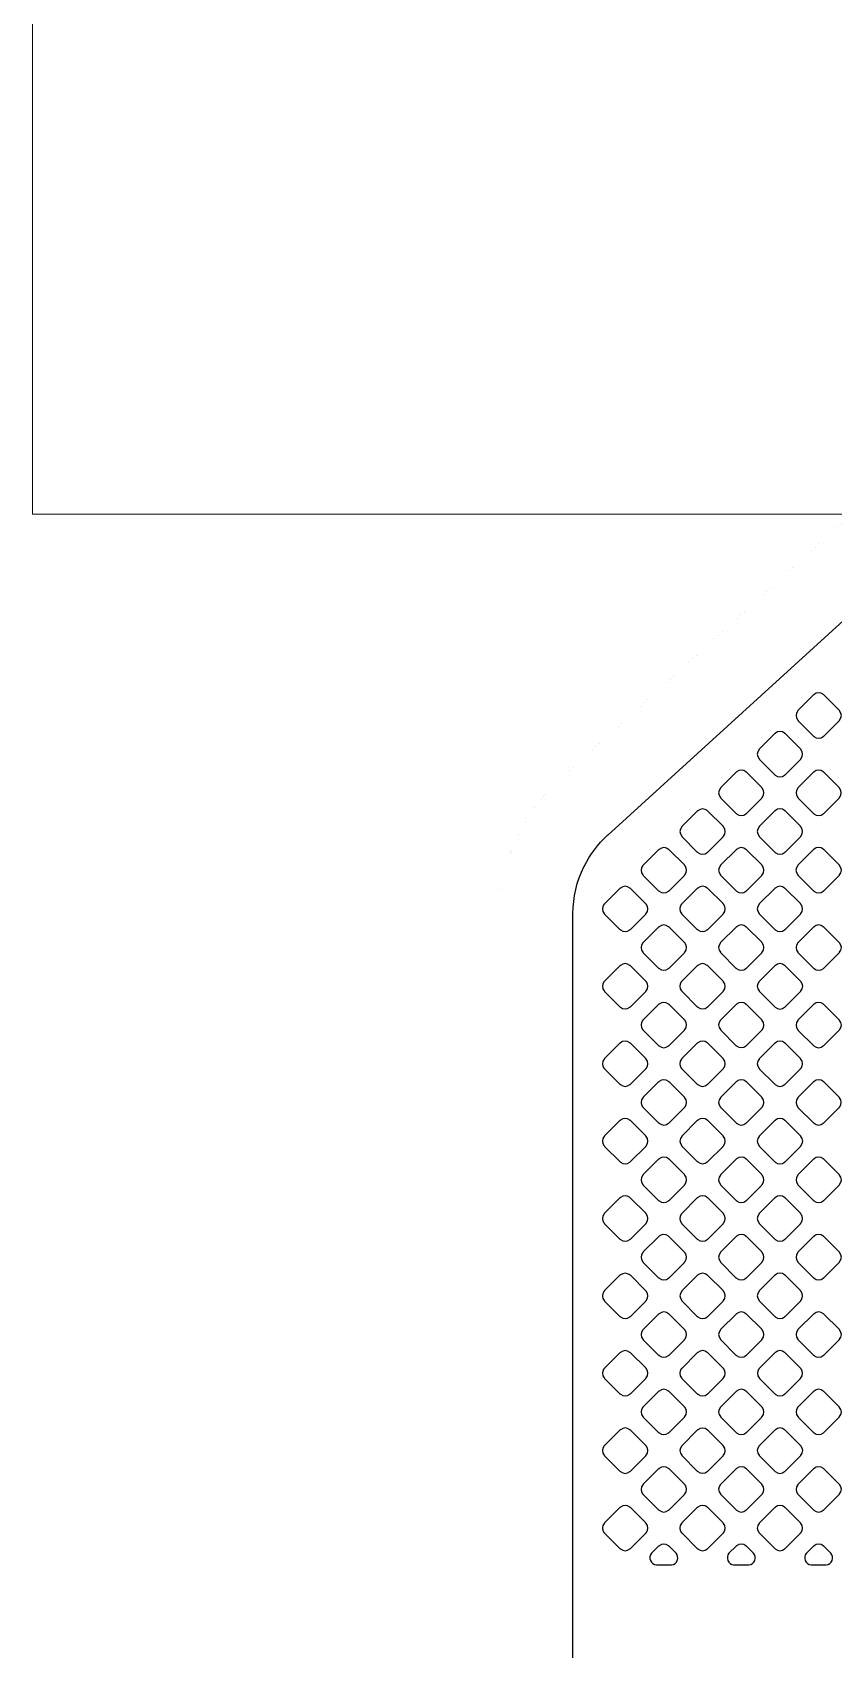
# Model space of a CAD drawing. Extents: x 3811 to 4077, y -444 to -307.
# Drawn here: x 3952.636 to 3954.866, y -390.507 to -386.003 of the extents above; entities that cross this region are included whole.
import ezdxf

# ---------------------------------------------------------------- set-up
doc = ezdxf.new("R2010")
doc.units = 0
doc.layers.add('gbr-dxf', color=7, linetype='Continuous')
doc.layers.add('gbr-outline-dxf', color=2, linetype='Continuous')
doc.layers.add('備註', color=1, linetype='Continuous', lineweight=9)

msp = doc.modelspace()

# ---------------------------------------------------------------- linework, layer by layer
at = {"layer": 'gbr-dxf', "linetype": 'Continuous'}
msp.add_lwpolyline([(3954.1407, -390.586), (3954.1407, -390.3967, -0.022988), (3954.1407, -390.3945), (3954.1407, -389.9666, -0.03889), (3954.1407, -389.9627), (3954.1407, -389.5346, -0.022988), (3954.1407, -389.5324), (3954.1407, -389.1045, -0.03889), (3954.1407, -389.1006), (3954.1407, -389.08, -0.031973), (3954.1407, -389.0768), (3954.1407, -388.4588, -0.020901), (3954.1407, -388.4568, -0.11449), (3954.1712, -388.3263, -0.011623), (3954.1716, -388.3255, -0.092507), (3954.2371, -388.2387), (3954.2374, -388.2384), (3954.9979, -387.5457), (3954.9982, -387.5455), (3959.911, -383.0713)], format="xyb", dxfattribs=at)
for points in [[(3954.7666, -387.9181, -0.103917), (3954.7677, -387.9199), (3954.8101, -387.9624, -0.092072), (3954.8117, -387.9633, 0.379308), (3954.8376, -387.9633, -0.095968), (3954.8393, -387.9624), (3954.882, -387.9197, -0.096328), (3954.883, -387.918, 0.379), (3954.883, -387.8921, -0.100402), (3954.882, -387.8904), (3954.8395, -387.8479, -0.096726), (3954.8378, -387.8469, 0.37947), (3954.8119, -387.8469, -0.096625), (3954.8102, -387.8479), (3954.7676, -387.8905, -0.096111), (3954.7666, -387.8921, 0.379682)], [(3954.6589, -388.0258, -0.107999), (3954.66, -388.0277), (3954.7024, -388.0701, -0.095585), (3954.704, -388.071, 0.378952), (3954.7299, -388.071, -0.09601), (3954.7316, -388.0701), (3954.7742, -388.0275, -0.096328), (3954.7752, -388.0258, 0.379), (3954.7752, -387.9999, -0.096507), (3954.7742, -387.9983), (3954.7316, -387.9556, -0.092624), (3954.73, -387.9547, 0.379117), (3954.7041, -387.9547, -0.096117), (3954.7024, -387.9557), (3954.6599, -387.9982, -0.096111), (3954.6589, -387.9998, 0.379682)], [(3954.5511, -388.1336, -0.091954), (3954.552, -388.1352), (3954.5946, -388.1778, -0.096332), (3954.5963, -388.1788, 0.37981), (3954.6222, -388.1788, -0.096625), (3954.6239, -388.1778), (3954.6664, -388.1352, -0.096111), (3954.6674, -388.1336, 0.379859), (3954.6674, -388.1076, -0.096458), (3954.6664, -388.1059), (3954.6239, -388.0634, -0.092289), (3954.6223, -388.0624, 0.379731), (3954.5963, -388.0624, -0.096625), (3954.5947, -388.0634), (3954.5521, -388.106, -0.096111), (3954.5511, -388.1077, 0.379682)], [(3954.7666, -388.1075, 0.379201), (3954.7666, -388.1335, -0.107999), (3954.7677, -388.1354), (3954.8101, -388.1777, -0.096128), (3954.8117, -388.1787, 0.379451), (3954.8377, -388.1787, -0.096259), (3954.8393, -388.1777), (3954.8819, -388.1352, -0.096539), (3954.8829, -388.1335, 0.379249), (3954.8828, -388.1076, -0.096458), (3954.8819, -388.1059), (3954.8393, -388.0634, -0.092623), (3954.8377, -388.0624, 0.3795), (3954.8118, -388.0624, -0.096259), (3954.8101, -388.0634), (3954.7676, -388.1059, -0.096539)], [(3954.4434, -388.2413, -0.096157), (3954.4444, -388.243), (3954.4869, -388.2855, -0.099849), (3954.4886, -388.2865, 0.379201), (3954.5145, -388.2865, -0.096458), (3954.5162, -388.2855), (3954.5586, -388.243, -0.096627), (3954.5596, -388.2414, 0.379357), (3954.5596, -388.2154, -0.108396), (3954.5586, -388.2136), (3954.5163, -388.1713, -0.104407), (3954.5145, -388.1702, 0.37947), (3954.4885, -388.1703, -0.096625), (3954.4869, -388.1712), (3954.4444, -388.2137, -0.096111), (3954.4434, -388.2154, 0.379451)], [(3954.6588, -388.2413, -0.096265), (3954.6598, -388.2429), (3954.7025, -388.2857, -0.083168), (3954.7039, -388.2866, 0.378731), (3954.7298, -388.2866, -0.09601), (3954.7315, -388.2856), (3954.7742, -388.2429, -0.096328), (3954.7752, -388.2412, 0.37947), (3954.7751, -388.2153, -0.092636), (3954.7742, -388.2137), (3954.7315, -388.171, -0.088207), (3954.73, -388.1701, 0.379731), (3954.7041, -388.1701, -0.096625), (3954.7024, -388.1711), (3954.6598, -388.2137, -0.096111), (3954.6588, -388.2153, 0.379451)], [(3954.3355, -388.3232, 0.379422), (3954.3355, -388.3492, -0.095956), (3954.3365, -388.3508), (3954.379, -388.3933, -0.10046), (3954.3807, -388.3943, 0.379308), (3954.4067, -388.3943, -0.095968), (3954.4083, -388.3934), (3954.451, -388.3506, -0.096328), (3954.452, -388.349, 0.37947), (3954.452, -388.323, -0.092523), (3954.451, -388.3215), (3954.4086, -388.279, -0.10442), (3954.4068, -388.278, 0.379357), (3954.3808, -388.278, -0.09601), (3954.3792, -388.2789), (3954.3365, -388.3216, -0.096227)], [(3954.5511, -388.3231, 0.37889), (3954.5511, -388.349, -0.096265), (3954.5521, -388.3507), (3954.5946, -388.3932, -0.100073), (3954.5963, -388.3942, 0.379201), (3954.6222, -388.3942, -0.096625), (3954.6239, -388.3932), (3954.6663, -388.3507, -0.096111), (3954.6673, -388.3491, 0.379859), (3954.6673, -388.3231, -0.108195), (3954.6662, -388.3212), (3954.624, -388.279, -0.10442), (3954.6222, -388.278, 0.3795), (3954.5962, -388.2779, -0.096259), (3954.5946, -388.2789), (3954.552, -388.3215, -0.095895)], [(3954.7665, -388.349, -0.095866), (3954.7675, -388.3506), (3954.8103, -388.3935, -0.083291), (3954.8117, -388.3944, 0.379422), (3954.8377, -388.3944, -0.095956), (3954.8393, -388.3934), (3954.882, -388.3507, -0.096111), (3954.883, -388.3491, 0.379859), (3954.883, -388.3231, -0.09253), (3954.882, -388.3215), (3954.8392, -388.2787, -0.088334), (3954.8377, -388.2778, 0.3795), (3954.8118, -388.2778, -0.096259), (3954.8101, -388.2788), (3954.7675, -388.3214, -0.095895), (3954.7665, -388.3231, 0.378651)], [(3954.2279, -388.4569, -0.099964), (3954.2289, -388.4586), (3954.2712, -388.501, -0.104264), (3954.273, -388.502, 0.37981), (3954.299, -388.502, -0.096625), (3954.3006, -388.501), (3954.3432, -388.4585, -0.096111), (3954.3442, -388.4568, 0.379859), (3954.3442, -388.4309, -0.088014), (3954.3432, -388.4294), (3954.3007, -388.3868, -0.100824), (3954.2989, -388.3858, 0.379731), (3954.273, -388.3858, -0.096625), (3954.2713, -388.3868), (3954.2288, -388.4293, -0.096111), (3954.2279, -388.4309, 0.379682)], [(3954.4432, -388.4568, -0.099643), (3954.4442, -388.4585), (3954.4867, -388.501, -0.103923), (3954.4885, -388.502, 0.379422), (3954.5144, -388.502, -0.096625), (3954.516, -388.501), (3954.5586, -388.4584, -0.096111), (3954.5596, -388.4568, 0.379859), (3954.5596, -388.4308, -0.104293), (3954.5586, -388.429), (3954.5162, -388.3867, -0.100519), (3954.5145, -388.3856, 0.3795), (3954.4885, -388.3856, -0.096259), (3954.4869, -388.3866), (3954.4442, -388.4293, -0.095895), (3954.4432, -388.4309, 0.378651)], [(3954.6588, -388.4567, -0.099964), (3954.6598, -388.4584), (3954.7025, -388.5011, -0.087638), (3954.704, -388.502, 0.37981), (3954.73, -388.502, -0.096625), (3954.7316, -388.5011), (3954.7742, -388.4585, -0.096111), (3954.7751, -388.4569, 0.379859), (3954.7751, -388.4309, -0.104293), (3954.7741, -388.4291), (3954.7316, -388.3866, -0.100824), (3954.7299, -388.3856, 0.379731), (3954.7039, -388.3856, -0.096625), (3954.7023, -388.3866), (3954.6598, -388.4291, -0.096111), (3954.6588, -388.4307, 0.379682)], [(3954.3355, -388.5646, -0.099971), (3954.3365, -388.5663), (3954.3789, -388.6087, -0.103923), (3954.3807, -388.6097, 0.378952), (3954.4067, -388.6097, -0.09601), (3954.4083, -388.6087), (3954.4509, -388.5662, -0.096328), (3954.4519, -388.5645, 0.37947), (3954.4518, -388.5386, -0.088442), (3954.4509, -388.5371), (3954.4084, -388.4945, -0.100824), (3954.4066, -388.4935, 0.379731), (3954.3807, -388.4935, -0.096625), (3954.379, -388.4945), (3954.3365, -388.537, -0.096111), (3954.3355, -388.5386, 0.379308)], [(3954.551, -388.5646, -0.099964), (3954.552, -388.5663), (3954.5945, -388.6088, -0.10399), (3954.5963, -388.6098, 0.37981), (3954.6222, -388.6098, -0.096458), (3954.6239, -388.6088), (3954.6664, -388.5663, -0.096627), (3954.6674, -388.5646, 0.379859), (3954.6674, -388.5386, -0.104765), (3954.6664, -388.5368), (3954.6239, -388.4944, -0.100824), (3954.6222, -388.4933, 0.379731), (3954.5962, -388.4933, -0.096625), (3954.5946, -388.4943), (3954.5519, -388.5369, -0.096111), (3954.551, -388.5386, 0.379682)], [(3954.7666, -388.5386, 0.379201), (3954.7666, -388.5645, -0.10047), (3954.7676, -388.5663), (3954.8103, -388.6089, -0.088202), (3954.8118, -388.6099, 0.379308), (3954.8378, -388.6099, -0.095866), (3954.8394, -388.6089), (3954.882, -388.5663, -0.095935), (3954.883, -388.5647, 0.37947), (3954.8829, -388.5387, -0.104293), (3954.8819, -388.5369), (3954.8394, -388.4945, -0.100824), (3954.8377, -388.4934, 0.3795), (3954.8118, -388.4934, -0.096614), (3954.8101, -388.4944), (3954.7676, -388.5369, -0.096195)], [(3954.2277, -388.6724, -0.087254), (3954.2286, -388.6739), (3954.2714, -388.7166, -0.091578), (3954.2729, -388.7175, 0.378731), (3954.2988, -388.7175, -0.09601), (3954.3005, -388.7166), (3954.3432, -388.6739, -0.096328), (3954.3442, -388.6722, 0.37947), (3954.3442, -388.6463, -0.084073), (3954.3433, -388.6448), (3954.3006, -388.6022, -0.096627), (3954.2989, -388.6012, 0.379731), (3954.273, -388.6012, -0.096625), (3954.2713, -388.6022), (3954.2287, -388.6448, -0.096111), (3954.2277, -388.6464, 0.379451)], [(3954.4432, -388.6463, 0.37889), (3954.4433, -388.6722, -0.103884), (3954.4443, -388.674), (3954.4867, -388.7165, -0.10739), (3954.4886, -388.7175, 0.379201), (3954.5145, -388.7175, -0.096625), (3954.5162, -388.7165), (3954.5586, -388.6741, -0.096111), (3954.5596, -388.6724, 0.379859), (3954.5596, -388.6465, -0.100399), (3954.5586, -388.6447), (3954.516, -388.6021, -0.096857), (3954.5144, -388.6012, 0.3795), (3954.4884, -388.6012, -0.096259), (3954.4868, -388.6021), (3954.4442, -388.6447, -0.095895)], [(3954.6588, -388.6723, -0.103884), (3954.6598, -388.6741), (3954.7024, -388.7167, -0.091916), (3954.704, -388.7177, 0.378892), (3954.7299, -388.7177, -0.095506), (3954.7316, -388.7167), (3954.7743, -388.674, -0.095585), (3954.7753, -388.6724, 0.378964), (3954.7753, -388.6464, -0.100076), (3954.7743, -388.6447), (3954.7317, -388.6021, -0.096527), (3954.73, -388.6011, 0.37947), (3954.7041, -388.6011, -0.096458), (3954.7024, -388.6021), (3954.6598, -388.6447, -0.096423), (3954.6588, -388.6464, 0.379308)], [(3954.3354, -388.7801, -0.087518), (3954.3363, -388.7816), (3954.3792, -388.8244, -0.091737), (3954.3807, -388.8254, 0.379422), (3954.4067, -388.8253, -0.096625), (3954.4083, -388.8244), (3954.451, -388.7817, -0.096111), (3954.452, -388.78, 0.379357), (3954.452, -388.7541, -0.083622), (3954.4511, -388.7527), (3954.4083, -388.7099, -0.096842), (3954.4066, -388.7089, 0.37947), (3954.3807, -388.7089, -0.096625), (3954.379, -388.7099), (3954.3364, -388.7525, -0.096111), (3954.3354, -388.7541, 0.379308)], [(3954.5511, -388.78, -0.103884), (3954.5521, -388.7818), (3954.5945, -388.8243, -0.10771), (3954.5964, -388.8253, 0.378952), (3954.6223, -388.8253, -0.095778), (3954.624, -388.8244), (3954.6664, -388.7819, -0.095585), (3954.6674, -388.7802, 0.37947), (3954.6674, -388.7543, -0.100399), (3954.6664, -388.7525), (3954.6238, -388.71, -0.096627), (3954.6222, -388.709, 0.379731), (3954.5962, -388.709, -0.096625), (3954.5946, -388.71), (3954.5521, -388.7525, -0.096111), (3954.5511, -388.7541, 0.379308)], [(3954.7666, -388.7542, 0.379422), (3954.7666, -388.7802, -0.104392), (3954.7677, -388.782), (3954.8101, -388.8244, -0.092233), (3954.8117, -388.8254, 0.37981), (3954.8377, -388.8254, -0.095956), (3954.8393, -388.8244), (3954.882, -388.7817, -0.096111), (3954.883, -388.7801, 0.379357), (3954.883, -388.7542, -0.100402), (3954.882, -388.7524), (3954.8395, -388.7099, -0.096527), (3954.8378, -388.7089, 0.379), (3954.8119, -388.7089, -0.096117), (3954.8102, -388.7099), (3954.7676, -388.7526, -0.096328)], [(3954.2277, -388.8878, -0.09185), (3954.2287, -388.8893), (3954.2714, -388.9321, -0.095895), (3954.273, -388.9331, 0.378731), (3954.299, -388.9331, -0.09601), (3954.3006, -388.9321), (3954.3432, -388.8895, -0.096328), (3954.3442, -388.8879, 0.37947), (3954.3442, -388.8619, -0.096723), (3954.3432, -388.8603), (3954.3007, -388.8178, -0.108174), (3954.2988, -388.8167, 0.379731), (3954.2728, -388.8167, -0.096625), (3954.2712, -388.8177), (3954.2287, -388.8602, -0.096111), (3954.2277, -388.8618, 0.379451)], [(3954.4433, -388.8879, -0.091954), (3954.4442, -388.8895), (3954.4869, -388.9322, -0.096111), (3954.4886, -388.9331, 0.379243), (3954.5145, -388.9332, -0.095527), (3954.5161, -388.9322), (3954.5587, -388.8896, -0.095916), (3954.5597, -388.8879, 0.379605), (3954.5597, -388.862, -0.096458), (3954.5587, -388.8603), (3954.5161, -388.8176, -0.092289), (3954.5145, -388.8167, 0.379731), (3954.4885, -388.8167, -0.096625), (3954.4869, -388.8177), (3954.4442, -388.8603, -0.096111), (3954.4433, -388.8619, 0.379682)], [(3954.6589, -388.8619, 0.379465), (3954.6589, -388.8879, -0.107999), (3954.66, -388.8897), (3954.7024, -388.9321, -0.096332), (3954.704, -388.9331, 0.37981), (3954.73, -388.9331, -0.096625), (3954.7316, -388.9321), (3954.7742, -388.8896, -0.096111), (3954.7751, -388.8879, 0.379859), (3954.7751, -388.862, -0.096458), (3954.7742, -388.8603), (3954.7316, -388.8177, -0.092289), (3954.73, -388.8168, 0.379297), (3954.7041, -388.8167, -0.096355), (3954.7024, -388.8177), (3954.6599, -388.8603, -0.096842)], [(3954.3355, -388.9697, 0.379201), (3954.3355, -388.9956, -0.091954), (3954.3365, -388.9972), (3954.3792, -389.0399, -0.096332), (3954.3808, -389.0409, 0.379308), (3954.4068, -389.0409, -0.096117), (3954.4084, -389.0399), (3954.451, -388.9973, -0.096227), (3954.452, -388.9957, 0.37947), (3954.452, -388.9697, -0.096458), (3954.451, -388.9681), (3954.4085, -388.9256, -0.108515), (3954.4066, -388.9245, 0.3795), (3954.3807, -388.9245, -0.096259), (3954.379, -388.9255), (3954.3365, -388.968, -0.096539)], [(3954.5511, -388.9957, -0.092162), (3954.552, -388.9973), (3954.5946, -389.0399, -0.095895), (3954.5963, -389.0409, 0.378731), (3954.6222, -389.0409, -0.09601), (3954.6238, -389.0399), (3954.6665, -388.9973, -0.096328), (3954.6674, -388.9956, 0.379), (3954.6674, -388.9697, -0.096507), (3954.6665, -388.9681), (3954.6238, -388.9254, -0.092347), (3954.6223, -388.9245, 0.379), (3954.5963, -388.9245, -0.096117), (3954.5947, -388.9254), (3954.552, -388.9681, -0.096328), (3954.5511, -388.9698, 0.379063)], [(3954.7666, -388.9956, -0.107426), (3954.7677, -388.9974), (3954.8102, -389.0399, -0.096023), (3954.8118, -389.0409, 0.379243), (3954.8377, -389.0409, -0.095383), (3954.8394, -389.0399), (3954.882, -388.9973, -0.095916), (3954.8829, -388.9957, 0.379605), (3954.8829, -388.9698, -0.096458), (3954.882, -388.9681), (3954.8393, -388.9254, -0.092623), (3954.8377, -388.9245, 0.379731), (3954.8118, -388.9245, -0.096458), (3954.8101, -388.9255), (3954.7676, -388.968, -0.096627), (3954.7666, -388.9696, 0.379682)], [(3954.2277, -389.1034, -0.095956), (3954.2287, -389.1051), (3954.2713, -389.1477, -0.10046), (3954.273, -389.1487, 0.379308), (3954.299, -389.1487, -0.095862), (3954.3006, -389.1477), (3954.3433, -389.105, -0.095916), (3954.3443, -389.1034, 0.37924), (3954.3443, -389.0774, -0.09221), (3954.3433, -389.0759), (3954.3007, -389.0332, -0.104354), (3954.2989, -389.0322, 0.379249), (3954.273, -389.0322, -0.096625), (3954.2713, -389.0332), (3954.2287, -389.0758, -0.096111), (3954.2277, -389.0775, 0.379682)], [(3954.4434, -389.0775, 0.379465), (3954.4434, -389.1034, -0.096625), (3954.4444, -389.1051), (3954.4868, -389.1475, -0.10046), (3954.4886, -389.1485, 0.37981), (3954.5145, -389.1485, -0.096625), (3954.5162, -389.1476), (3954.5586, -389.1051, -0.096111), (3954.5596, -389.1035, 0.379859), (3954.5596, -389.0775, -0.108195), (3954.5585, -389.0756), (3954.5163, -389.0334, -0.104691), (3954.5145, -389.0323, 0.379297), (3954.4885, -389.0323, -0.096261), (3954.4869, -389.0333), (3954.4444, -389.0758, -0.096423)], [(3954.6588, -389.0774, 0.379201), (3954.6588, -389.1034, -0.095956), (3954.6598, -389.105), (3954.7026, -389.1478, -0.082912), (3954.704, -389.1487, 0.379243), (3954.7299, -389.1487, -0.095378), (3954.7316, -389.1478), (3954.7743, -389.105, -0.095394), (3954.7753, -389.1034, 0.378889), (3954.7753, -389.0775, -0.09221), (3954.7743, -389.0759), (3954.7315, -389.0331, -0.088207), (3954.73, -389.0322, 0.379456), (3954.7041, -389.0322, -0.096614), (3954.7024, -389.0331), (3954.6598, -389.0758, -0.096539)], [(3954.3355, -389.2112, -0.096117), (3954.3365, -389.2129), (3954.379, -389.2554, -0.099933), (3954.3807, -389.2564, 0.379201), (3954.4067, -389.2564, -0.096458), (3954.4083, -389.2554), (3954.451, -389.2127, -0.096627), (3954.452, -389.2111, 0.379859), (3954.452, -389.1851, -0.092636), (3954.451, -389.1835), (3954.4086, -389.1411, -0.104691), (3954.4068, -389.14, 0.379357), (3954.3808, -389.14, -0.096614), (3954.3792, -389.141), (3954.3365, -389.1837, -0.096423), (3954.3355, -389.1853, 0.379063)], [(3954.5511, -389.2111, -0.096157), (3954.5521, -389.2127), (3954.5947, -389.2554, -0.099849), (3954.5964, -389.2564, 0.378647), (3954.6223, -389.2564, -0.096031), (3954.6239, -389.2554), (3954.6665, -389.2129, -0.095895), (3954.6674, -389.2112, 0.378338), (3954.6674, -389.1853, -0.10761), (3954.6664, -389.1835), (3954.624, -389.141, -0.103923), (3954.6222, -389.14, 0.379347), (3954.5962, -389.14, -0.096625), (3954.5946, -389.141), (3954.5521, -389.1835, -0.096111), (3954.5511, -389.1851, 0.379451)], [(3954.7666, -389.1852, 0.379465), (3954.7666, -389.2112, -0.095956), (3954.7676, -389.2128), (3954.8103, -389.2555, -0.083134), (3954.8117, -389.2564, 0.37981), (3954.8377, -389.2564, -0.096625), (3954.8393, -389.2555), (3954.882, -389.2128, -0.096111), (3954.883, -389.2111, 0.379859), (3954.883, -389.1852, -0.09253), (3954.882, -389.1836), (3954.8393, -389.1409, -0.088207), (3954.8378, -389.14, 0.379297), (3954.8119, -389.14, -0.096355), (3954.8102, -389.1409), (3954.7676, -389.1836, -0.096842)], [(3954.2278, -389.293, 0.378798), (3954.2278, -389.3189, -0.100299), (3954.2288, -389.3207), (3954.2712, -389.3631, -0.103868), (3954.273, -389.3641, 0.379639), (3954.299, -389.3641, -0.096625), (3954.3006, -389.3631), (3954.3432, -389.3206, -0.096111), (3954.3442, -389.3189, 0.3795), (3954.3442, -389.293, -0.088569), (3954.3432, -389.2915), (3954.3006, -389.2489, -0.100299), (3954.2989, -389.2478, 0.378645), (3954.273, -389.2478, -0.096217), (3954.2713, -389.2488), (3954.2288, -389.2914, -0.096301)], [(3954.4432, -389.3189, -0.099864), (3954.4442, -389.3206), (3954.4868, -389.3632, -0.104246), (3954.4886, -389.3642, 0.37874), (3954.5145, -389.3642, -0.096031), (3954.5161, -389.3632), (3954.5588, -389.3206, -0.095895), (3954.5597, -389.3189, 0.378338), (3954.5597, -389.293, -0.103937), (3954.5587, -389.2912), (3954.5162, -389.2487, -0.100215), (3954.5145, -389.2477, 0.379347), (3954.4885, -389.2477, -0.096458), (3954.4869, -389.2487), (3954.4443, -389.2913, -0.096627), (3954.4433, -389.293, 0.379308)], [(3954.6589, -389.2929, 0.379465), (3954.6589, -389.3189, -0.099964), (3954.6599, -389.3206), (3954.7025, -389.3632, -0.087978), (3954.704, -389.3641, 0.37981), (3954.73, -389.3641, -0.096458), (3954.7316, -389.3631), (3954.7742, -389.3206, -0.096627), (3954.7751, -389.319, 0.379859), (3954.7751, -389.293, -0.104765), (3954.7741, -389.2912), (3954.7317, -389.2488, -0.100824), (3954.73, -389.2478, 0.379297), (3954.7041, -389.2478, -0.096355), (3954.7024, -389.2488), (3954.6599, -389.2913, -0.096842)], [(3954.3355, -389.4266, -0.099971), (3954.3365, -389.4283), (3954.3791, -389.4709, -0.103923), (3954.3808, -389.4719, 0.378892), (3954.4068, -389.4719, -0.096031), (3954.4084, -389.4709), (3954.451, -389.4283, -0.095916), (3954.452, -389.4267, 0.378964), (3954.452, -389.4008, -0.087881), (3954.4511, -389.3993), (3954.4083, -389.3566, -0.100465), (3954.4066, -389.3556, 0.37947), (3954.3807, -389.3556, -0.096625), (3954.379, -389.3566), (3954.3365, -389.399, -0.096111), (3954.3355, -389.4007, 0.379308)], [(3954.5511, -389.4008, 0.379465), (3954.5511, -389.4267, -0.099964), (3954.5521, -389.4285), (3954.5945, -389.4708, -0.104264), (3954.5963, -389.4719, 0.37981), (3954.6222, -389.4719, -0.096625), (3954.6239, -389.4709), (3954.6664, -389.4283, -0.096111), (3954.6674, -389.4267, 0.379859), (3954.6674, -389.4007, -0.104293), (3954.6664, -389.3989), (3954.624, -389.3565, -0.100824), (3954.6223, -389.3555, 0.379297), (3954.5963, -389.3555, -0.096355), (3954.5947, -389.3565), (3954.552, -389.3991, -0.096842)], [(3954.7666, -389.4266, -0.100082), (3954.7676, -389.4283), (3954.8104, -389.471, -0.08752), (3954.8118, -389.4719, 0.378719), (3954.8377, -389.4719, -0.096031), (3954.8394, -389.471), (3954.882, -389.4284, -0.096036), (3954.883, -389.4267, 0.378889), (3954.8829, -389.4008, -0.104843), (3954.8819, -389.399), (3954.8394, -389.3565, -0.100294), (3954.8377, -389.3555, 0.379778), (3954.8118, -389.3555, -0.096458), (3954.8101, -389.3565), (3954.7676, -389.399, -0.096627), (3954.7666, -389.4006, 0.379451)], [(3954.2277, -389.5345, -0.087748), (3954.2286, -389.536), (3954.2715, -389.5788, -0.092072), (3954.273, -389.5797, 0.379243), (3954.299, -389.5797, -0.095383), (3954.3006, -389.5788), (3954.3433, -389.5361, -0.095916), (3954.3443, -389.5344, 0.379605), (3954.3443, -389.5085, -0.083792), (3954.3434, -389.507), (3954.3006, -389.4642, -0.096627), (3954.2989, -389.4633, 0.379731), (3954.273, -389.4633, -0.096625), (3954.2713, -389.4642), (3954.2287, -389.5069, -0.096111), (3954.2277, -389.5085, 0.379682)], [(3954.4434, -389.5344, -0.103582), (3954.4444, -389.5362), (3954.4867, -389.5785, -0.107954), (3954.4886, -389.5796, 0.379422), (3954.5145, -389.5796, -0.096625), (3954.5162, -389.5786), (3954.5586, -389.5361, -0.096111), (3954.5596, -389.5345, 0.379859), (3954.5596, -389.5085, -0.100399), (3954.5586, -389.5068), (3954.5161, -389.4643, -0.096627), (3954.5145, -389.4634, 0.379141), (3954.4885, -389.4633, -0.096031), (3954.4869, -389.4643), (3954.4444, -389.5068, -0.09662), (3954.4434, -389.5085, 0.379087)], [(3954.6588, -389.5344, -0.103917), (3954.6598, -389.5362), (3954.7024, -389.5788, -0.092072), (3954.704, -389.5797, 0.379243), (3954.7299, -389.5798, -0.095383), (3954.7316, -389.5788), (3954.7743, -389.5361, -0.095916), (3954.7753, -389.5344, 0.379605), (3954.7752, -389.5085, -0.100399), (3954.7742, -389.5068), (3954.7317, -389.4642, -0.096627), (3954.73, -389.4632, 0.379731), (3954.7041, -389.4632, -0.096625), (3954.7024, -389.4642), (3954.6598, -389.5068, -0.096111), (3954.6588, -389.5085, 0.379682)], [(3954.3355, -389.6423, -0.087518), (3954.3364, -389.6437), (3954.3792, -389.6865, -0.091737), (3954.3807, -389.6874, 0.378952), (3954.4067, -389.6874, -0.09601), (3954.4083, -389.6865), (3954.451, -389.6438, -0.096328), (3954.452, -389.6421, 0.37947), (3954.452, -389.6162, -0.084073), (3954.4511, -389.6147), (3954.4084, -389.5721, -0.096627), (3954.4068, -389.5711, 0.379297), (3954.3808, -389.5711, -0.096261), (3954.3792, -389.572), (3954.3365, -389.6147, -0.095916), (3954.3355, -389.6163, 0.379011)], [(3954.5511, -389.6421, -0.103884), (3954.5521, -389.6439), (3954.5945, -389.6864, -0.107634), (3954.5964, -389.6874, 0.378719), (3954.6223, -389.6874, -0.095487), (3954.6239, -389.6864), (3954.6665, -389.6439, -0.095701), (3954.6674, -389.6423, 0.378889), (3954.6674, -389.6164, -0.100514), (3954.6664, -389.6146), (3954.6238, -389.572, -0.096558), (3954.6222, -389.5711, 0.379778), (3954.5962, -389.5711, -0.096625), (3954.5946, -389.572), (3954.5521, -389.6145, -0.096111), (3954.5511, -389.6162, 0.379451)], [(3954.7666, -389.6422, -0.103884), (3954.7676, -389.644), (3954.8102, -389.6865, -0.091916), (3954.8117, -389.6875, 0.378952), (3954.8376, -389.6875, -0.095968), (3954.8393, -389.6865), (3954.882, -389.6438, -0.096527), (3954.883, -389.6422, 0.37947), (3954.883, -389.6162, -0.100399), (3954.882, -389.6145), (3954.8395, -389.572, -0.096627), (3954.8378, -389.571, 0.379297), (3954.8119, -389.571, -0.095886), (3954.8102, -389.572), (3954.7676, -389.6146, -0.095628), (3954.7666, -389.6163, 0.379011)], [(3954.2278, -389.724, 0.379422), (3954.2279, -389.75, -0.091954), (3954.2288, -389.7516), (3954.2714, -389.7941, -0.096332), (3954.273, -389.7951, 0.379308), (3954.299, -389.7951, -0.095968), (3954.3006, -389.7942), (3954.3432, -389.7516, -0.096328), (3954.3442, -389.7499, 0.37947), (3954.3442, -389.724, -0.096723), (3954.3432, -389.7223), (3954.3008, -389.68, -0.108174), (3954.2989, -389.6789, 0.379357), (3954.273, -389.6789, -0.096355), (3954.2713, -389.6799), (3954.2288, -389.7224, -0.096328)], [(3954.4433, -389.75, -0.091956), (3954.4442, -389.7515), (3954.4869, -389.7942, -0.096023), (3954.4885, -389.7952, 0.379092), (3954.5145, -389.7952, -0.096031), (3954.5161, -389.7943), (3954.5588, -389.7516, -0.095987), (3954.5597, -389.75, 0.378841), (3954.5597, -389.7241, -0.096614), (3954.5587, -389.7224), (3954.516, -389.6797, -0.092398), (3954.5145, -389.6788, 0.379778), (3954.4885, -389.6788, -0.096458), (3954.4869, -389.6797), (3954.4443, -389.7224, -0.096627), (3954.4433, -389.724, 0.379682)], [(3954.6589, -389.724, 0.378798), (3954.6589, -389.7499, -0.10808), (3954.66, -389.7518), (3954.7024, -389.7942, -0.096266), (3954.704, -389.7952, 0.379639), (3954.73, -389.7952, -0.096458), (3954.7316, -389.7942), (3954.7742, -389.7516, -0.096627), (3954.7751, -389.75, 0.3795), (3954.7752, -389.724, -0.096614), (3954.7742, -389.7224), (3954.7315, -389.6798, -0.092187), (3954.73, -389.6788, 0.378645), (3954.7041, -389.6788, -0.096367), (3954.7024, -389.6798), (3954.6599, -389.7224, -0.095895)], [(3954.3355, -389.8318, 0.379201), (3954.3355, -389.8577, -0.091954), (3954.3365, -389.8593), (3954.3792, -389.9019, -0.096332), (3954.3808, -389.9029, 0.379092), (3954.4068, -389.903, -0.095487), (3954.4084, -389.902), (3954.451, -389.8594, -0.095895), (3954.452, -389.8577, 0.378338), (3954.452, -389.8318, -0.096238), (3954.451, -389.8302), (3954.4085, -389.7876, -0.10771), (3954.4066, -389.7866, 0.379116), (3954.3807, -389.7866, -0.096259), (3954.379, -389.7876), (3954.3365, -389.8301, -0.096539)], [(3954.5511, -389.8318, 0.379465), (3954.5511, -389.8578, -0.091954), (3954.552, -389.8593), (3954.5946, -389.9019, -0.096128), (3954.5963, -389.9029, 0.37981), (3954.6222, -389.9029, -0.096458), (3954.6239, -389.9019), (3954.6664, -389.8594, -0.096627), (3954.6674, -389.8577, 0.379859), (3954.6674, -389.8318, -0.096723), (3954.6664, -389.8301), (3954.6239, -389.7875, -0.092564), (3954.6223, -389.7866, 0.379297), (3954.5963, -389.7865, -0.095886), (3954.5947, -389.7875), (3954.552, -389.8302, -0.095585)], [(3954.7666, -389.8576, -0.108153), (3954.7677, -389.8595), (3954.8102, -389.902, -0.096111), (3954.8118, -389.903, 0.37981), (3954.8378, -389.903, -0.096458), (3954.8394, -389.902), (3954.882, -389.8595, -0.096423), (3954.883, -389.8578, 0.379859), (3954.883, -389.8319, -0.096458), (3954.882, -389.8302), (3954.8393, -389.7875, -0.092623), (3954.8377, -389.7866, 0.379731), (3954.8118, -389.7866, -0.096458), (3954.8101, -389.7875), (3954.7676, -389.83, -0.096627), (3954.7666, -389.8317, 0.379682)], [(3954.2277, -389.9655, -0.096157), (3954.2287, -389.9671), (3954.2713, -390.0098, -0.099711), (3954.273, -390.0108, 0.378719), (3954.299, -390.0108, -0.09601), (3954.3006, -390.0098), (3954.3433, -389.9671, -0.095997), (3954.3443, -389.9654, 0.378889), (3954.3443, -389.9395, -0.09221), (3954.3433, -389.9379), (3954.3007, -389.8953, -0.104442), (3954.2989, -389.8943, 0.379778), (3954.273, -389.8943, -0.096625), (3954.2713, -389.8953), (3954.2287, -389.9379, -0.096111), (3954.2277, -389.9395, 0.379451)], [(3954.4434, -389.9654, -0.096025), (3954.4443, -389.9671), (3954.4869, -390.0096, -0.099849), (3954.4886, -390.0106, 0.379299), (3954.5145, -390.0106, -0.096458), (3954.5162, -390.0096), (3954.5586, -389.9672, -0.096627), (3954.5596, -389.9655, 0.379357), (3954.5596, -389.9396, -0.10824), (3954.5586, -389.9377), (3954.5163, -389.8954, -0.104677), (3954.5145, -389.8944, 0.378784), (3954.4885, -389.8944, -0.095378), (3954.4869, -389.8953), (3954.4443, -389.9379, -0.096036), (3954.4434, -389.9395, 0.378386)], [(3954.6588, -389.9655, -0.095956), (3954.6598, -389.9671), (3954.7026, -390.0099, -0.083134), (3954.704, -390.0108, 0.37981), (3954.73, -390.0108, -0.096625), (3954.7316, -390.0098), (3954.7743, -389.9672, -0.096111), (3954.7753, -389.9655, 0.379859), (3954.7753, -389.9395, -0.09253), (3954.7743, -389.938), (3954.7315, -389.8952, -0.088207), (3954.73, -389.8943, 0.379731), (3954.7041, -389.8943, -0.096625), (3954.7024, -389.8952), (3954.6598, -389.9379, -0.096111), (3954.6588, -389.9395, 0.379682)], [(3954.3355, -390.0474, 0.378798), (3954.3355, -390.0733, -0.096367), (3954.3365, -390.075), (3954.379, -390.1175, -0.100054), (3954.3807, -390.1185, 0.379639), (3954.4067, -390.1185, -0.096475), (3954.4083, -390.1175), (3954.451, -390.0748, -0.096627), (3954.452, -390.0732, 0.3795), (3954.452, -390.0472, -0.09221), (3954.451, -390.0456), (3954.4085, -390.0031, -0.104101), (3954.4067, -390.0021, 0.378645), (3954.3808, -390.0021, -0.096367), (3954.3792, -390.0031), (3954.3365, -390.0458, -0.095895)], [(3954.5511, -390.0732, -0.095866), (3954.552, -390.0748), (3954.5947, -390.1174, -0.100401), (3954.5964, -390.1184, 0.379422), (3954.6224, -390.1184, -0.095956), (3954.624, -390.1175), (3954.6664, -390.075, -0.096111), (3954.6674, -390.0734, 0.379859), (3954.6674, -390.0474, -0.108195), (3954.6664, -390.0455), (3954.624, -390.0031, -0.104691), (3954.6222, -390.0021, 0.379357), (3954.5962, -390.0021, -0.095968), (3954.5946, -390.0031), (3954.5521, -390.0456, -0.096527), (3954.5511, -390.0472, 0.378952)], [(3954.7666, -390.0733, -0.09601), (3954.7676, -390.0749), (3954.8103, -390.1176, -0.08335), (3954.8117, -390.1185, 0.379191), (3954.8377, -390.1185, -0.096117), (3954.8393, -390.1175), (3954.882, -390.0748, -0.095895), (3954.883, -390.0732, 0.379249), (3954.883, -390.0472, -0.092636), (3954.882, -390.0457), (3954.8393, -390.003, -0.088207), (3954.8378, -390.0021, 0.379731), (3954.8119, -390.0021, -0.096625), (3954.8102, -390.0031), (3954.7676, -390.0457, -0.096111), (3954.7666, -390.0473, 0.379308)], [(3954.2278, -390.181, -0.099971), (3954.2288, -390.1827), (3954.2712, -390.2251, -0.103923), (3954.273, -390.2262, 0.379422), (3954.299, -390.2262, -0.096625), (3954.3006, -390.2252), (3954.3432, -390.1826, -0.096111), (3954.3442, -390.181, 0.379859), (3954.3442, -390.155, -0.088014), (3954.3432, -390.1535), (3954.3007, -390.111, -0.100824), (3954.2989, -390.1099, 0.379141), (3954.273, -390.1099, -0.095487), (3954.2714, -390.1109), (3954.2288, -390.1534, -0.096527), (3954.2278, -390.1551, 0.379087)], [(3954.4432, -390.1551, 0.379201), (3954.4433, -390.181, -0.099964), (3954.4443, -390.1827), (3954.4868, -390.2252, -0.104264), (3954.4886, -390.2263, 0.379308), (3954.5145, -390.2263, -0.096117), (3954.5161, -390.2253), (3954.5588, -390.1827, -0.096227), (3954.5597, -390.181, 0.37947), (3954.5597, -390.1551, -0.104293), (3954.5587, -390.1533), (3954.5162, -390.1108, -0.100824), (3954.5145, -390.1098, 0.3795), (3954.4885, -390.1098, -0.096614), (3954.4869, -390.1108), (3954.4442, -390.1534, -0.096539)], [(3954.6589, -390.181, -0.099971), (3954.6599, -390.1827), (3954.7026, -390.2253, -0.08752), (3954.704, -390.2262, 0.379201), (3954.73, -390.2262, -0.096625), (3954.7316, -390.2252), (3954.7742, -390.1827, -0.096111), (3954.7751, -390.181, 0.3795), (3954.7752, -390.1551, -0.104843), (3954.7741, -390.1533), (3954.7317, -390.1109, -0.100442), (3954.73, -390.1099, 0.379249), (3954.7041, -390.1099, -0.096625), (3954.7024, -390.1109), (3954.6599, -390.1534, -0.096111), (3954.6589, -390.155, 0.379451)], [(3954.3594, -390.2382, 0.594627), (3954.3729, -390.2709), (3954.4151, -390.2709, 0.589769), (3954.4277, -390.238), (3954.4083, -390.2186, -0.096627), (3954.4067, -390.2176, 0.379731), (3954.3807, -390.2176, -0.096625), (3954.379, -390.2186)], [(3954.575, -390.2383, 0.583613), (3954.5879, -390.2709), (3954.6306, -390.2709, 0.593149), (3954.6434, -390.238), (3954.624, -390.2186, -0.096857), (3954.6223, -390.2176, 0.3795), (3954.5964, -390.2176, -0.096259), (3954.5947, -390.2186)], [(3954.7904, -390.2383, 0.587682), (3954.8035, -390.2709), (3954.8458, -390.2709, 0.596529), (3954.8588, -390.238), (3954.8394, -390.2186, -0.096857), (3954.8377, -390.2176, 0.379731), (3954.8118, -390.2176, -0.096458), (3954.8101, -390.2186)]]:
    msp.add_lwpolyline(points, format="xyb", close=True, dxfattribs=at)
at = {"layer": 'gbr-outline-dxf', "linetype": 'Continuous', "const_width": 0.000025}
msp.add_lwpolyline([(3953.9368, -395.8387), (3953.9368, -388.4571, -0.211094), (3954.1001, -388.0874), (3959.7734, -382.9211, 0.211095), (3959.9367, -382.5514), (3959.9367, -374.6482, -0.414217), (3960.4367, -374.1482), (3973.4367, -374.1482, -0.414217), (3973.9367, -374.6482), (3973.9367, -382.5514, -0.211094), (3973.7734, -382.9211), (3968.1001, -388.0874, 0.211095), (3967.9367, -388.4571), (3967.9367, -397.2149, -0.414217), (3967.4367, -397.7149), (3962.4367, -397.7149, -0.414217), (3961.9367, -397.2149), (3961.9367, -396.8387, 0.414217), (3961.4367, -396.3387), (3954.4368, -396.3387, -0.414217)], format="xyb", close=True, dxfattribs=at)
at = {"layer": '備註', "color": 1, "linetype": 'Continuous'}
msp.add_lwpolyline([(3975.1846, -383.5396), (3975.1846, -387.3447), (3952.6357, -387.3447), (3952.6357, -383.5396)], close=True, dxfattribs=at)

doc.saveas('drawing.dxf')
